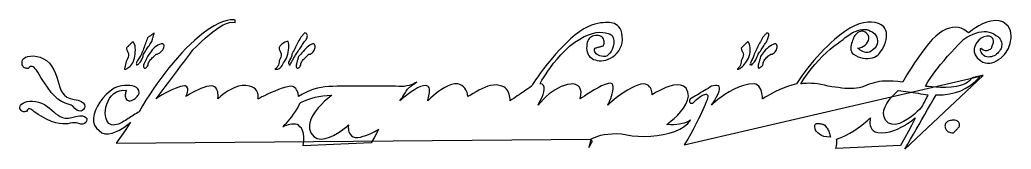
# Model space of a CAD drawing. Extents: x -29.6 to 29.6, y -2.1 to 2.1.
# Drawn here: x -29.64 to 2.79, y -2.14 to 2.1 of the extents above; entities that cross this region are included whole.
import ezdxf

# ---------------------------------------------------------------- set-up
doc = ezdxf.new("R2010")
doc.units = 0
doc.layers.add('INSCRIPTION', color=7, linetype='CONTINUOUS')

msp = doc.modelspace()

# ---------------------------------------------------------------- linework, layer by layer
at = {"layer": 'INSCRIPTION'}
for points in [[(-10.9597, -1.8054), (-10.9499, -1.8), (-10.921, -1.7854), (-10.8741, -1.7642), (-10.81, -1.7385), (-10.7296, -1.711), (-10.6338, -1.6839), (-10.5236, -1.6597), (-10.3998, -1.6408), (-10.2634, -1.6297), (-10.1152, -1.6286), (-9.9562, -1.6401), (-9.7874, -1.6665), (-9.6059, -1.6954), (-9.4114, -1.7125), (-9.2082, -1.7176), (-9.0007, -1.7105), (-8.7931, -1.691), (-8.59, -1.6588), (-8.3955, -1.6138), (-8.214, -1.5557), (-8.0498, -1.4843), (-7.9074, -1.3995), (-7.791, -1.3009), (-7.7049, -1.1884), (-7.7107, -1.1923), (-7.7278, -1.2029), (-7.756, -1.2187), (-7.7952, -1.2381), (-7.8451, -1.2593), (-7.9055, -1.2809), (-7.9761, -1.3012), (-8.0569, -1.3186), (-8.1474, -1.3315), (-8.2477, -1.3383), (-8.3573, -1.3374), (-8.4762, -1.3272), (-8.457, -1.3132), (-8.4047, -1.2735), (-8.3275, -1.211), (-8.2334, -1.1289), (-8.1305, -1.0304), (-8.0269, -0.9184), (-7.9308, -0.7962), (-7.85, -0.6668), (-7.7929, -0.5333), (-7.7674, -0.3988), (-7.7817, -0.2665), (-7.8438, -0.1394), (-7.9239, -0.0724), (-8.0224, -0.0376), (-8.1344, -0.03), (-8.2551, -0.0446), (-8.3796, -0.0763), (-8.5032, -0.1202), (-8.621, -0.1711), (-8.7281, -0.224), (-8.8199, -0.2739), (-8.8914, -0.3158), (-8.9378, -0.3447), (-8.9544, -0.3554), (-8.9545, -0.3484), (-8.9557, -0.3291), (-8.9587, -0.3), (-8.9647, -0.2634), (-8.9745, -0.2219), (-8.9891, -0.178), (-9.0095, -0.1341), (-9.0367, -0.0926), (-9.0715, -0.056), (-9.1151, -0.0269), (-9.1683, -0.0076), (-9.232, -0.0006), (-9.3226, -0.0104), (-9.4228, -0.0381), (-9.5302, -0.0809), (-9.6422, -0.136), (-9.7564, -0.2008), (-9.8703, -0.2725), (-9.9812, -0.3483), (-10.0867, -0.4257), (-10.1843, -0.5017), (-10.2715, -0.5737), (-10.3457, -0.639), (-10.4044, -0.6947), (-10.399, -0.6837), (-10.3844, -0.653), (-10.3631, -0.6058), (-10.3375, -0.5456), (-10.31, -0.4758), (-10.2829, -0.3997), (-10.2587, -0.3208), (-10.2398, -0.2423), (-10.2287, -0.1676), (-10.2276, -0.1002), (-10.2391, -0.0434), (-10.2655, -0.0006), (-10.3186, 0.0188), (-10.3968, 0.011), (-10.4945, -0.0192), (-10.606, -0.0669), (-10.7257, -0.1272), (-10.8478, -0.1954), (-10.9668, -0.2664), (-11.0768, -0.3354), (-11.1723, -0.3976), (-11.2475, -0.448), (-11.2968, -0.4819), (-11.3145, -0.4942), (-11.3116, -0.486), (-11.3047, -0.463), (-11.2959, -0.4279), (-11.2876, -0.3834), (-11.2821, -0.332), (-11.2817, -0.2763), (-11.2886, -0.2191), (-11.3053, -0.1629), (-11.334, -0.1103), (-11.3769, -0.064), (-11.4365, -0.0265), (-11.515, -0.0006), (-11.6191, -0.0063), (-11.7229, -0.0231), (-11.8261, -0.0505), (-11.9286, -0.088), (-12.03, -0.1352), (-12.1301, -0.1915), (-12.2285, -0.2565), (-12.3251, -0.3297), (-12.4195, -0.4106), (-12.5116, -0.4987), (-12.6009, -0.5936), (-12.6873, -0.6947), (-12.6793, -0.6811), (-12.6581, -0.6433), (-12.6278, -0.5863), (-12.5925, -0.5148), (-12.5563, -0.4336), (-12.5234, -0.3477), (-12.4979, -0.2617), (-12.4839, -0.1806), (-12.4856, -0.1091), (-12.507, -0.052), (-12.5523, -0.0143), (-12.6256, -0.0006), (-12.6183, 0.0134), (-12.5965, 0.0533), (-12.5605, 0.1163), (-12.5108, 0.1994), (-12.4475, 0.2996), (-12.3711, 0.4139), (-12.2818, 0.5396), (-12.18, 0.6735), (-12.066, 0.8128), (-11.94, 0.9545), (-11.8025, 1.0957), (-11.6538, 1.2334), (-11.4848, 1.3629), (-11.325, 1.4675), (-11.1744, 1.5492), (-11.0334, 1.6099), (-10.902, 1.6518), (-10.7804, 1.6769), (-10.6687, 1.6872), (-10.5672, 1.6847), (-10.4759, 1.6716), (-10.3952, 1.6498), (-10.325, 1.6213), (-10.2655, 1.5882), (-10.2365, 1.5339), (-10.2183, 1.4725), (-10.2103, 1.406), (-10.2118, 1.3363), (-10.2221, 1.2652), (-10.2405, 1.1949), (-10.2662, 1.127), (-10.2987, 1.0637), (-10.3371, 1.0069), (-10.3809, 0.9583), (-10.4292, 0.9201), (-10.4815, 0.8941), (-10.548, 0.8972), (-10.6084, 0.9061), (-10.6625, 0.9201), (-10.71, 0.9386), (-10.7507, 0.961), (-10.7842, 0.9866), (-10.8104, 1.0148), (-10.8288, 1.0449), (-10.8394, 1.0763), (-10.8418, 1.1083), (-10.8357, 1.1403), (-10.8208, 1.1717), (-10.7977, 1.1781), (-10.7746, 1.1846), (-10.7514, 1.191), (-10.7283, 1.1974), (-10.7052, 1.2039), (-10.682, 1.2103), (-10.6589, 1.2167), (-10.6357, 1.2231), (-10.6126, 1.2296), (-10.5895, 1.236), (-10.5663, 1.2424), (-10.5432, 1.2488), (-10.5304, 1.2847), (-10.5228, 1.3222), (-10.5205, 1.3604), (-10.5238, 1.3985), (-10.5326, 1.4355), (-10.547, 1.4706), (-10.5673, 1.5027), (-10.5935, 1.5311), (-10.6256, 1.5547), (-10.6639, 1.5727), (-10.7084, 1.5842), (-10.7591, 1.5882), (-10.8112, 1.5853), (-10.8593, 1.5766), (-10.9033, 1.5622), (-10.9431, 1.5419), (-10.9787, 1.5159), (-11.0098, 1.4841), (-11.0365, 1.4465), (-11.0585, 1.4031), (-11.0758, 1.3539), (-11.0884, 1.299), (-11.0959, 1.2382), (-11.0985, 1.1717), (-11.0944, 1.1052), (-11.0824, 1.0445), (-11.0628, 0.9895), (-11.0362, 0.9403), (-11.003, 0.897), (-10.9635, 0.8594), (-10.9183, 0.8275), (-10.8677, 0.8015), (-10.8122, 0.7813), (-10.7521, 0.7668), (-10.6881, 0.7581), (-10.6203, 0.7552), (-10.5483, 0.7609), (-10.4725, 0.7777), (-10.3947, 0.8051), (-10.317, 0.8426), (-10.2411, 0.8898), (-10.1691, 0.9461), (-10.1029, 1.0111), (-10.0444, 1.0843), (-9.9956, 1.1652), (-9.9583, 1.2533), (-9.9345, 1.3482), (-9.9262, 1.4494), (-9.9318, 1.564), (-9.9477, 1.6619), (-9.9727, 1.7444), (-10.0056, 1.8127), (-10.0451, 1.8682), (-10.0901, 1.9121), (-10.1392, 1.9458), (-10.1913, 1.9704), (-10.245, 1.9873), (-10.2993, 1.9978), (-10.3528, 2.0032), (-10.4044, 2.0047), (-10.4767, 2.0043), (-10.5554, 2.0015), (-10.6408, 1.9938), (-10.7334, 1.979), (-10.8338, 1.9545), (-10.9423, 1.9179), (-11.0595, 1.8669), (-11.1859, 1.799), (-11.3219, 1.7118), (-11.4681, 1.603), (-11.6248, 1.47), (-11.7926, 1.3105), (-11.9603, 1.1374), (-12.1159, 0.9667), (-12.259, 0.8008), (-12.3891, 0.6421), (-12.5057, 0.4931), (-12.6083, 0.3561), (-12.6964, 0.2336), (-12.7696, 0.1279), (-12.8273, 0.0416), (-12.8692, -0.0231), (-12.8947, -0.0637), (-12.9033, -0.0777), (-12.9611, -0.1176), (-13.019, -0.1574), (-13.0768, -0.1973), (-13.1346, -0.2371), (-13.1925, -0.277), (-13.2503, -0.3168), (-13.3082, -0.3567), (-13.366, -0.3965), (-13.4239, -0.4364), (-13.4817, -0.4762), (-13.5396, -0.5161), (-13.5974, -0.5559), (-13.5976, -0.5477), (-13.5987, -0.5248), (-13.6017, -0.4899), (-13.6077, -0.4457), (-13.6175, -0.3948), (-13.6321, -0.34), (-13.6525, -0.2839), (-13.6797, -0.2291), (-13.7145, -0.1785), (-13.7581, -0.1346), (-13.8113, -0.1001), (-13.8751, -0.0777), (-13.9617, -0.0482), (-14.0516, -0.0354), (-14.144, -0.0375), (-14.2384, -0.0526), (-14.3341, -0.0788), (-14.4304, -0.1144), (-14.5267, -0.1573), (-14.6223, -0.2057), (-14.7167, -0.2578), (-14.8091, -0.3116), (-14.899, -0.3653), (-14.9857, -0.4171), (-14.9859, -0.4104), (-14.9872, -0.3916), (-14.991, -0.3629), (-14.9982, -0.3263), (-15.0102, -0.2839), (-15.0281, -0.2378), (-15.053, -0.1901), (-15.0862, -0.1429), (-15.1288, -0.0982), (-15.1821, -0.0582), (-15.2471, -0.025), (-15.325, -0.0006), (-15.4187, 0.0014), (-15.5202, -0.0203), (-15.6265, -0.0613), (-15.7347, -0.1172), (-15.8415, -0.1832), (-15.944, -0.2551), (-16.0391, -0.3283), (-16.1237, -0.3982), (-16.1949, -0.4605), (-16.2495, -0.5105), (-16.2845, -0.5438), (-16.2968, -0.5559), (-16.2942, -0.5477), (-16.2872, -0.5248), (-16.2773, -0.4899), (-16.266, -0.4457), (-16.2546, -0.3948), (-16.2448, -0.34), (-16.2378, -0.2839), (-16.2351, -0.2291), (-16.2383, -0.1785), (-16.2486, -0.1346), (-16.2677, -0.1001), (-16.2968, -0.0777), (-16.3601, -0.0547), (-16.4392, -0.0596), (-16.5301, -0.0874), (-16.6288, -0.1332), (-16.731, -0.192), (-16.8329, -0.259), (-16.9302, -0.3292), (-17.019, -0.3977), (-17.0951, -0.4595), (-17.1545, -0.5098), (-17.1931, -0.5436), (-17.2069, -0.5559), (-17.1838, -0.5212), (-17.1606, -0.4865), (-17.1375, -0.4518), (-17.1144, -0.4171), (-17.0912, -0.3824), (-17.0681, -0.3477), (-17.045, -0.313), (-17.0218, -0.2783), (-16.9987, -0.2436), (-16.9755, -0.2088), (-16.9524, -0.1741), (-16.9293, -0.1394), (-16.9061, -0.1227), (-16.883, -0.106), (-16.8599, -0.0893), (-16.8367, -0.0726), (-16.8136, -0.0559), (-16.7904, -0.0392), (-16.7673, -0.0225), (-16.7442, -0.0057), (-16.721, 0.011), (-16.6979, 0.0277), (-16.6747, 0.0444), (-16.6516, 0.0611), (-16.6573, 0.0572), (-16.6741, 0.0465), (-16.7015, 0.0307), (-16.739, 0.0114), (-16.7862, -0.0099), (-16.8425, -0.0315), (-16.9075, -0.0518), (-16.9807, -0.0692), (-17.0616, -0.0821), (-17.1497, -0.0889), (-17.2446, -0.088), (-17.3457, -0.0777), (-17.4781, -0.0777), (-17.6105, -0.0777), (-17.7429, -0.0777), (-17.8753, -0.0777), (-18.0077, -0.0777), (-18.1401, -0.0777), (-18.2726, -0.0777), (-18.405, -0.0777), (-18.5374, -0.0777), (-18.6698, -0.0777), (-18.8022, -0.0777), (-18.9346, -0.0777), (-19.101, -0.0779), (-19.2547, -0.0793), (-19.3976, -0.083), (-19.5316, -0.0903), (-19.6587, -0.1023), (-19.781, -0.1202), (-19.9004, -0.1451), (-20.0189, -0.1783), (-20.1384, -0.2209), (-20.2611, -0.2741), (-20.3887, -0.3391), (-20.5234, -0.4171), (-20.5235, -0.4116), (-20.5244, -0.3962), (-20.5267, -0.3727), (-20.5314, -0.3428), (-20.539, -0.3082), (-20.5504, -0.2705), (-20.5662, -0.2316), (-20.5873, -0.1931), (-20.6145, -0.1568), (-20.6483, -0.1243), (-20.6897, -0.0974), (-20.7393, -0.0777), (-20.8325, -0.0859), (-20.9394, -0.1086), (-21.056, -0.1428), (-21.1781, -0.1857), (-21.3014, -0.2344), (-21.4219, -0.286), (-21.5353, -0.3376), (-21.6374, -0.3862), (-21.7241, -0.4291), (-21.7912, -0.4634), (-21.8346, -0.486), (-21.8499, -0.4942), (-21.8486, -0.4872), (-21.8459, -0.4677), (-21.8434, -0.4378), (-21.8431, -0.4), (-21.8466, -0.3563), (-21.8557, -0.3091), (-21.8722, -0.2606), (-21.8979, -0.2131), (-21.9345, -0.1688), (-21.9838, -0.13), (-22.0476, -0.0989), (-22.1276, -0.0777), (-22.2484, -0.0535), (-22.3702, -0.055), (-22.4908, -0.0777), (-22.6081, -0.1172), (-22.7197, -0.1688), (-22.8237, -0.2281), (-22.9176, -0.2907), (-22.9994, -0.352), (-23.0668, -0.4074), (-23.1177, -0.4527), (-23.1499, -0.4831), (-23.1611, -0.4942), (-23.16, -0.4872), (-23.1575, -0.4677), (-23.1548, -0.4378), (-23.1531, -0.4), (-23.1535, -0.3563), (-23.1572, -0.3091), (-23.1655, -0.2606), (-23.1794, -0.2131), (-23.2001, -0.1688), (-23.2289, -0.13), (-23.2669, -0.0989), (-23.3153, -0.0777), (-23.3736, -0.067), (-23.4459, -0.0718), (-23.5289, -0.0895), (-23.6193, -0.1177), (-23.7137, -0.1538), (-23.8089, -0.1954), (-23.9016, -0.2398), (-23.9883, -0.2845), (-24.0659, -0.3272), (-24.1309, -0.3652), (-24.18, -0.396), (-24.21, -0.4171), (-24.2071, -0.4116), (-24.1993, -0.3962), (-24.1883, -0.3727), (-24.1757, -0.3428), (-24.1631, -0.3082), (-24.1522, -0.2705), (-24.1444, -0.2316), (-24.1414, -0.1931), (-24.1449, -0.1568), (-24.1564, -0.1243), (-24.1776, -0.0974), (-24.21, -0.0777), (-24.2224, -0.0644), (-24.2574, -0.0625), (-24.312, -0.0712), (-24.3831, -0.0897), (-24.4678, -0.1172), (-24.5629, -0.1529), (-24.6653, -0.196), (-24.7722, -0.2457), (-24.8803, -0.3012), (-24.9866, -0.3616), (-25.0881, -0.4262), (-25.1818, -0.4942), (-25.0815, -0.3605), (-24.9813, -0.2268), (-24.881, -0.0932), (-24.7807, 0.0405), (-24.6805, 0.1742), (-24.5802, 0.3079), (-24.4799, 0.4416), (-24.3797, 0.5753), (-24.2794, 0.709), (-24.1792, 0.8426), (-24.0789, 0.9763), (-23.9786, 1.11), (-23.8414, 1.2457), (-23.7076, 1.3745), (-23.5773, 1.4949), (-23.4507, 1.6059), (-23.328, 1.7062), (-23.2093, 1.7945), (-23.0948, 1.8697), (-22.9846, 1.9304), (-22.8788, 1.9755), (-22.7778, 2.0038), (-22.6816, 2.0139), (-22.5903, 2.0047), (-22.5903, 2.0111), (-22.5903, 2.0175), (-22.5903, 2.024), (-22.5903, 2.0304), (-22.5903, 2.0368), (-22.5903, 2.0432), (-22.5903, 2.0497), (-22.5903, 2.0561), (-22.5903, 2.0625), (-22.5903, 2.069), (-22.5903, 2.0754), (-22.5903, 2.0818), (-22.6007, 2.0851), (-22.6321, 2.0915), (-22.6848, 2.0958), (-22.7595, 2.0927), (-22.8564, 2.0769), (-22.976, 2.0432), (-23.1187, 1.9865), (-23.2851, 1.9013), (-23.4754, 1.7825), (-23.6901, 1.6248), (-23.9297, 1.4229), (-24.1946, 1.1717), (-24.3424, 1.0135), (-24.4868, 0.8522), (-24.6279, 0.688), (-24.7656, 0.5209), (-24.8998, 0.351), (-25.0305, 0.1784), (-25.1576, 0.0031), (-25.281, -0.1748), (-25.4007, -0.3552), (-25.5167, -0.538), (-25.6288, -0.7232), (-25.7371, -0.9107), (-25.7821, -0.939), (-25.8271, -0.9673), (-25.8721, -0.9955), (-25.9171, -1.0238), (-25.9621, -1.0521), (-26.0071, -1.0804), (-26.052, -1.1087), (-26.097, -1.1369), (-26.142, -1.1652), (-26.187, -1.1935), (-26.232, -1.2218), (-26.277, -1.2501), (-26.3451, -1.2853), (-26.4103, -1.3134), (-26.4722, -1.3337), (-26.5307, -1.3455), (-26.5852, -1.348), (-26.6356, -1.3407), (-26.6815, -1.3227), (-26.7226, -1.2935), (-26.7586, -1.2522), (-26.789, -1.1983), (-26.8137, -1.1309), (-26.8323, -1.0495), (-26.8443, -0.9571), (-26.842, -0.8593), (-26.826, -0.7589), (-26.7969, -0.6588), (-26.7551, -0.5619), (-26.7012, -0.4711), (-26.6357, -0.3893), (-26.5592, -0.3194), (-26.4722, -0.2643), (-26.3753, -0.2268), (-26.2689, -0.21), (-26.1536, -0.2166), (-26.1559, -0.2221), (-26.1618, -0.2374), (-26.1697, -0.2609), (-26.1782, -0.2908), (-26.1855, -0.3255), (-26.1902, -0.3631), (-26.1908, -0.402), (-26.1856, -0.4405), (-26.1731, -0.4769), (-26.1518, -0.5094), (-26.1201, -0.5363), (-26.0765, -0.5559), (-26.0277, -0.5519), (-25.9817, -0.5407), (-25.9388, -0.5234), (-25.8994, -0.5011), (-25.8635, -0.4749), (-25.8316, -0.446), (-25.8038, -0.4155), (-25.7805, -0.3845), (-25.7619, -0.3542), (-25.7483, -0.3256), (-25.74, -0.2999), (-25.7371, -0.2783), (-25.7479, -0.2146), (-25.7784, -0.1619), (-25.8258, -0.1199), (-25.8874, -0.088), (-25.9603, -0.0658), (-26.0418, -0.0527), (-26.129, -0.0482), (-26.2193, -0.052), (-26.3098, -0.0635), (-26.3977, -0.0822), (-26.4802, -0.1077), (-26.5546, -0.1394), (-26.689, -0.236), (-26.813, -0.3462), (-26.9246, -0.467), (-27.022, -0.5953), (-27.1031, -0.7282), (-27.1659, -0.8625), (-27.2084, -0.9952), (-27.2288, -1.1232), (-27.2249, -1.2435), (-27.1949, -1.3531), (-27.1366, -1.4488), (-27.0483, -1.5277), (-26.9534, -1.5968), (-26.8485, -1.6303), (-26.7371, -1.634), (-26.6226, -1.6134), (-26.5086, -1.5742), (-26.3985, -1.5219), (-26.2957, -1.4623), (-26.2039, -1.4009), (-26.1264, -1.3433), (-26.0667, -1.2953), (-26.0283, -1.2623), (-26.0148, -1.2501), (-26.0368, -1.2834), (-26.0997, -1.3777), (-26.1989, -1.5248), (-26.3296, -1.7162), (-26.487, -1.9437), (-10.9597, -1.8054)], [(1.8742, 0.277), (1.8446, 0.2706), (1.815, 0.2642), (1.7855, 0.2578), (1.7559, 0.2513), (1.7263, 0.2449), (1.6968, 0.2385), (1.6672, 0.2321), (1.6377, 0.2256), (1.6081, 0.2192), (1.5785, 0.2128), (1.549, 0.2063), (1.5194, 0.1999), (1.431, 0.094), (1.3099, 0.0133), (1.1636, -0.0452), (1.0001, -0.0846), (0.8269, -0.1079), (0.6517, -0.1182), (0.4824, -0.1186), (0.3265, -0.112), (0.1919, -0.1016), (0.0861, -0.0904), (0.017, -0.0814), (-0.0077, -0.0777), (0.0687, 0.0625), (0.1577, 0.2047), (0.2569, 0.3477), (0.3642, 0.4901), (0.4773, 0.6309), (0.5939, 0.7687), (0.7118, 0.9024), (0.8287, 1.0306), (0.9424, 1.1522), (1.0506, 1.2659), (1.1512, 1.3705), (1.2417, 1.4648), (1.3446, 1.5264), (1.4448, 1.58), (1.5423, 1.6251), (1.6371, 1.6613), (1.7291, 1.6884), (1.8183, 1.7058), (1.9045, 1.7133), (1.9879, 1.7105), (2.0682, 1.6969), (2.1455, 1.6723), (2.2196, 1.6361), (2.2907, 1.5882), (2.3497, 1.5508), (2.3963, 1.5089), (2.4317, 1.4636), (2.4569, 1.4162), (2.4732, 1.368), (2.4815, 1.3202), (2.4832, 1.274), (2.4792, 1.2306), (2.4707, 1.1912), (2.4588, 1.1572), (2.4447, 1.1297), (2.4295, 1.11), (2.4077, 1.0722), (2.3811, 1.0362), (2.3502, 1.0025), (2.3152, 0.9718), (2.2766, 0.9444), (2.2347, 0.9211), (2.19, 0.9022), (2.1427, 0.8883), (2.0933, 0.8801), (2.0421, 0.8779), (1.9895, 0.8824), (1.9359, 0.8941), (1.891, 0.9319), (1.856, 0.9682), (1.8296, 1.0025), (1.8108, 1.0346), (1.7984, 1.0641), (1.7913, 1.0907), (1.7883, 1.1141), (1.7885, 1.134), (1.7905, 1.15), (1.7934, 1.1619), (1.7959, 1.1692), (1.797, 1.1717), (1.835, 1.1414), (1.8715, 1.1192), (1.9067, 1.1045), (1.9404, 1.0963), (1.9727, 1.0939), (2.0034, 1.0965), (2.0324, 1.1033), (2.0598, 1.1134), (2.0855, 1.1262), (2.1095, 1.1407), (2.1316, 1.1561), (2.1518, 1.1717), (2.1545, 1.1922), (2.1615, 1.2151), (2.1714, 1.2402), (2.1827, 1.2671), (2.194, 1.2958), (2.2039, 1.326), (2.2109, 1.3574), (2.2135, 1.39), (2.2104, 1.4233), (2.2, 1.4574), (2.181, 1.4918), (2.1518, 1.5265), (2.0759, 1.5602), (1.9906, 1.5636), (1.9012, 1.5405), (1.813, 1.4945), (1.7316, 1.4295), (1.6621, 1.3491), (1.6099, 1.2572), (1.5805, 1.1574), (1.5792, 1.0536), (1.6112, 0.9495), (1.6821, 0.8488), (1.797, 0.7552), (1.8676, 0.7133), (1.9402, 0.6869), (2.014, 0.675), (2.0884, 0.6764), (2.1629, 0.69), (2.2367, 0.7147), (2.3092, 0.7494), (2.3798, 0.7929), (2.4478, 0.8442), (2.5126, 0.902), (2.5736, 0.9653), (2.63, 1.0329), (2.6645, 1.092), (2.6975, 1.1603), (2.7276, 1.2358), (2.7534, 1.3168), (2.7734, 1.4015), (2.7862, 1.4879), (2.7903, 1.5744), (2.7843, 1.659), (2.7667, 1.74), (2.7361, 1.8156), (2.691, 1.8838), (2.63, 1.943), (2.5182, 2.025), (2.394, 2.067), (2.2615, 2.0753), (2.125, 2.0561), (1.9887, 2.0157), (1.8568, 1.9603), (1.7336, 1.8963), (1.6234, 1.8299), (1.5302, 1.7673), (1.4585, 1.7148), (1.4123, 1.6787), (1.396, 1.6653), (1.3202, 1.7288), (1.2395, 1.78), (1.154, 1.8181), (1.0641, 1.8424), (0.9698, 1.8522), (0.8715, 1.8466), (0.7694, 1.8249), (0.6636, 1.7864), (0.5543, 1.7304), (0.4419, 1.656), (0.3265, 1.5626), (0.2082, 1.4494), (0.0854, 1.3054), (-0.0351, 1.1537), (-0.1518, 0.9982), (-0.2631, 0.8426), (-0.3673, 0.691), (-0.4628, 0.547), (-0.548, 0.4146), (-0.6213, 0.2976), (-0.6811, 0.1999), (-0.7258, 0.1254), (-0.7539, 0.0778), (-0.7636, 0.0611), (-0.9275, 0.0772), (-1.0736, 0.0872), (-1.2039, 0.0915), (-1.3206, 0.0902), (-1.4257, 0.0839), (-1.5213, 0.0727), (-1.6096, 0.057), (-1.6925, 0.0371), (-1.7722, 0.0134), (-1.8508, -0.0139), (-1.9304, -0.0444), (-2.013, -0.0777), (-2.0982, -0.1081), (-2.1845, -0.1302), (-2.2723, -0.145), (-2.3621, -0.1531), (-2.4542, -0.1555), (-2.549, -0.1529), (-2.6471, -0.1462), (-2.7488, -0.136), (-2.8546, -0.1233), (-2.9649, -0.1088), (-3.0802, -0.0933), (-3.2007, -0.0777), (-3.3188, -0.0438), (-3.4331, -0.0185), (-3.5423, -0.0006), (-3.6452, 0.0108), (-3.7407, 0.0169), (-3.8274, 0.0187), (-3.9042, 0.0172), (-3.9697, 0.0137), (-4.0229, 0.009), (-4.0624, 0.0044), (-4.0869, 0.0008), (-4.0954, -0.0006), (-3.9874, 0.1696), (-3.8726, 0.3328), (-3.7527, 0.4884), (-3.6292, 0.6358), (-3.5038, 0.7745), (-3.3781, 0.9037), (-3.2537, 1.023), (-3.1322, 1.1317), (-3.0152, 1.2293), (-2.9042, 1.3152), (-2.801, 1.3887), (-2.7071, 1.4494), (-2.635, 1.5158), (-2.5584, 1.576), (-2.4784, 1.6294), (-2.3963, 1.6756), (-2.3134, 1.7141), (-2.2309, 1.7444), (-2.1499, 1.766), (-2.0718, 1.7784), (-1.9978, 1.7813), (-1.9291, 1.7739), (-1.8669, 1.756), (-1.8125, 1.727), (-1.7603, 1.7058), (-1.7125, 1.6738), (-1.6703, 1.6328), (-1.6348, 1.5842), (-1.6072, 1.5296), (-1.5888, 1.4706), (-1.5806, 1.4087), (-1.5839, 1.3454), (-1.5999, 1.2823), (-1.6297, 1.2211), (-1.6744, 1.1631), (-1.7353, 1.11), (-1.7904, 1.0659), (-1.8469, 1.0396), (-1.9036, 1.0285), (-1.9593, 1.03), (-2.0129, 1.0414), (-2.0631, 1.0599), (-2.1089, 1.0829), (-2.149, 1.1077), (-2.1822, 1.1317), (-2.2074, 1.1521), (-2.2234, 1.1664), (-2.229, 1.1717), (-2.161, 1.1788), (-2.097, 1.1986), (-2.0381, 1.2293), (-1.9856, 1.2688), (-1.9408, 1.3152), (-1.905, 1.3665), (-1.8795, 1.4206), (-1.8656, 1.4757), (-1.8645, 1.5296), (-1.8776, 1.5806), (-1.9061, 1.6264), (-1.9513, 1.6653), (-1.9872, 1.6944), (-2.025, 1.7128), (-2.0641, 1.7215), (-2.1038, 1.7213), (-2.1436, 1.7132), (-2.1827, 1.6981), (-2.2205, 1.6769), (-2.2564, 1.6505), (-2.2897, 1.6198), (-2.3198, 1.5857), (-2.346, 1.5492), (-2.3678, 1.5111), (-2.3716, 1.4901), (-2.3817, 1.4593), (-2.396, 1.4202), (-2.4123, 1.3745), (-2.4287, 1.3239), (-2.443, 1.2701), (-2.4531, 1.2146), (-2.4569, 1.1591), (-2.4524, 1.1054), (-2.4374, 1.0551), (-2.4099, 1.0098), (-2.3678, 0.9712), (-2.2957, 0.9229), (-2.2193, 0.8855), (-2.14, 0.8584), (-2.0593, 0.8409), (-1.9785, 0.8325), (-1.8992, 0.8324), (-1.8228, 0.84), (-1.7508, 0.8546), (-1.6845, 0.8757), (-1.6254, 0.9026), (-1.5751, 0.9347), (-1.5348, 0.9712), (-1.4826, 1.0433), (-1.4345, 1.1199), (-1.3914, 1.1999), (-1.3543, 1.282), (-1.324, 1.3649), (-1.3015, 1.4474), (-1.2877, 1.5284), (-1.2834, 1.6065), (-1.2897, 1.6805), (-1.3074, 1.7492), (-1.3374, 1.8114), (-1.3806, 1.8659), (-1.4607, 1.9281), (-1.554, 1.9753), (-1.6594, 2.0069), (-1.7759, 2.0218), (-1.9025, 2.0194), (-2.0381, 1.9989), (-2.1817, 1.9594), (-2.3324, 1.9001), (-2.489, 1.8203), (-2.6507, 1.7191), (-2.8163, 1.5957), (-2.9848, 1.4494), (-3.1044, 1.343), (-3.2214, 1.2338), (-3.3358, 1.1218), (-3.4474, 1.0071), (-3.5562, 0.8897), (-3.6621, 0.7697), (-3.7651, 0.6472), (-3.8651, 0.5222), (-3.9621, 0.3949), (-4.056, 0.2653), (-4.1467, 0.1334), (-4.2342, -0.0006), (-4.3857, -0.0427), (-4.5308, -0.0907), (-4.6681, -0.1428), (-4.7964, -0.1971), (-4.9145, -0.2519), (-5.0209, -0.3053), (-5.1146, -0.3554), (-5.194, -0.4005), (-5.2581, -0.4388), (-5.3054, -0.4684), (-5.3348, -0.4875), (-5.3449, -0.4942), (-5.345, -0.4845), (-5.3462, -0.4577), (-5.3492, -0.4171), (-5.3551, -0.3662), (-5.365, -0.3085), (-5.3796, -0.2474), (-5.4, -0.1863), (-5.4271, -0.1286), (-5.462, -0.0777), (-5.5055, -0.0372), (-5.5587, -0.0103), (-5.6225, -0.0006), (-5.7957, -0.0143), (-5.9664, -0.052), (-6.1323, -0.1091), (-6.291, -0.1806), (-6.44, -0.2617), (-6.577, -0.3477), (-6.6995, -0.4336), (-6.8051, -0.5148), (-6.8915, -0.5863), (-6.9562, -0.6433), (-6.9967, -0.6811), (-7.0108, -0.6947), (-6.918, -0.5515), (-6.8469, -0.4294), (-6.796, -0.3272), (-6.764, -0.2434), (-6.7493, -0.1768), (-6.7505, -0.1259), (-6.7662, -0.0896), (-6.7948, -0.0663), (-6.8351, -0.0548), (-6.8855, -0.0538), (-6.9445, -0.0619), (-7.0108, -0.0777), (-7.0686, -0.1124), (-7.1265, -0.1471), (-7.1843, -0.1819), (-7.2422, -0.2166), (-7.3, -0.2513), (-7.3579, -0.286), (-7.4157, -0.3207), (-7.4736, -0.3554), (-7.5314, -0.3901), (-7.5892, -0.4248), (-7.6471, -0.4595), (-7.7049, -0.4942), (-7.7061, -0.4955), (-7.7092, -0.4991), (-7.7136, -0.5051), (-7.7186, -0.5131), (-7.7237, -0.523), (-7.7281, -0.5347), (-7.7312, -0.548), (-7.7324, -0.5628), (-7.731, -0.5788), (-7.7264, -0.596), (-7.7179, -0.6141), (-7.7049, -0.633), (-7.6985, -0.633), (-7.6921, -0.633), (-7.6857, -0.633), (-7.6792, -0.633), (-7.6728, -0.633), (-7.6664, -0.633), (-7.6599, -0.633), (-7.6535, -0.633), (-7.6471, -0.633), (-7.6407, -0.633), (-7.6342, -0.633), (-7.6278, -0.633), (-7.5904, -0.5937), (-7.5485, -0.5536), (-7.5032, -0.5137), (-7.4558, -0.4754), (-7.4076, -0.4396), (-7.3598, -0.4074), (-7.3136, -0.3802), (-7.2702, -0.3588), (-7.2308, -0.3445), (-7.1968, -0.3385), (-7.1693, -0.3417), (-7.1496, -0.3554), (-7.1363, -0.378), (-7.1341, -0.4142), (-7.1419, -0.4626), (-7.1588, -0.5222), (-7.1835, -0.5916), (-7.2152, -0.6697), (-7.2526, -0.7551), (-7.2947, -0.8467), (-7.3405, -0.9432), (-7.3889, -1.0435), (-7.4387, -1.1461), (-7.489, -1.2501), (-7.5462, -1.3619), (-7.6125, -1.4907), (-7.6919, -1.6386), (-7.7883, -1.8077), (-7.9058, -2.0001), (1.8742, 0.277)], [(-25.7988, 0.6318), (-25.7819, 0.6359), (-25.7625, 0.6473), (-25.7414, 0.6653), (-25.7194, 0.689), (-25.6971, 0.7173), (-25.6754, 0.7494), (-25.655, 0.7845), (-25.6366, 0.8215), (-25.6209, 0.8596), (-25.6089, 0.8978), (-25.601, 0.9353), (-25.5983, 0.9712), (-25.5751, 1.0059), (-25.552, 1.0406), (-25.5289, 1.0753), (-25.5057, 1.11), (-25.4826, 1.1447), (-25.4595, 1.1794), (-25.4363, 1.2141), (-25.4132, 1.2488), (-25.39, 1.2835), (-25.3669, 1.3183), (-25.3438, 1.353), (-25.3206, 1.3877), (-25.3142, 1.4108), (-25.3078, 1.4339), (-25.3013, 1.4571), (-25.2949, 1.4802), (-25.2885, 1.5034), (-25.2821, 1.5265), (-25.2756, 1.5496), (-25.2692, 1.5728), (-25.2628, 1.5959), (-25.2564, 1.619), (-25.2499, 1.6422), (-25.2435, 1.6653), (-25.2615, 1.6525), (-25.2795, 1.6396), (-25.2975, 1.6268), (-25.3155, 1.6139), (-25.3335, 1.6011), (-25.3515, 1.5882), (-25.3695, 1.5753), (-25.3875, 1.5625), (-25.4055, 1.5496), (-25.4235, 1.5368), (-25.4415, 1.5239), (-25.4595, 1.5111), (-25.4762, 1.4661), (-25.4929, 1.4211), (-25.5096, 1.3761), (-25.5263, 1.3311), (-25.543, 1.2861), (-25.5597, 1.2411), (-25.5764, 1.1961), (-25.5931, 1.1511), (-25.6099, 1.1062), (-25.6266, 1.0612), (-25.6433, 1.0162), (-25.66, 0.9712), (-25.6804, 0.9333), (-25.7025, 0.8967), (-25.7253, 0.8615), (-25.748, 0.8278), (-25.7696, 0.7956), (-25.7892, 0.7649), (-25.8059, 0.7358), (-25.8188, 0.7084), (-25.827, 0.6827), (-25.8296, 0.6588), (-25.8256, 0.6366), (-25.8142, 0.6164), (-25.8129, 0.6177), (-25.8117, 0.619), (-25.8104, 0.6203), (-25.8091, 0.6215), (-25.8078, 0.6228), (-25.8065, 0.6241), (-25.8052, 0.6254), (-25.804, 0.6267), (-25.8027, 0.628), (-25.8014, 0.6293), (-25.8001, 0.6305), (-25.7988, 0.6318)], [(-20.801, 0.6318), (-20.7843, 0.6601), (-20.7676, 0.6884), (-20.7509, 0.7167), (-20.7342, 0.7449), (-20.7175, 0.7732), (-20.7007, 0.8015), (-20.684, 0.8298), (-20.6673, 0.8581), (-20.6506, 0.8863), (-20.6339, 0.9146), (-20.6172, 0.9429), (-20.6005, 0.9712), (-20.5773, 1.0059), (-20.5542, 1.0406), (-20.5311, 1.0753), (-20.5079, 1.11), (-20.4848, 1.1447), (-20.4617, 1.1794), (-20.4385, 1.2141), (-20.4154, 1.2488), (-20.3922, 1.2835), (-20.3691, 1.3183), (-20.346, 1.353), (-20.3228, 1.3877), (-20.3037, 1.4061), (-20.2853, 1.4297), (-20.2686, 1.4571), (-20.2543, 1.4871), (-20.2432, 1.5184), (-20.2361, 1.5496), (-20.2338, 1.5796), (-20.2371, 1.6071), (-20.2469, 1.6306), (-20.2639, 1.649), (-20.289, 1.661), (-20.3228, 1.6653), (-20.3344, 1.6525), (-20.346, 1.6396), (-20.3575, 1.6268), (-20.3691, 1.6139), (-20.3807, 1.6011), (-20.3922, 1.5882), (-20.4038, 1.5753), (-20.4154, 1.5625), (-20.427, 1.5496), (-20.4385, 1.5368), (-20.4501, 1.5239), (-20.4617, 1.5111), (-20.4848, 1.4661), (-20.5079, 1.4211), (-20.5311, 1.3761), (-20.5542, 1.3311), (-20.5773, 1.2861), (-20.6005, 1.2411), (-20.6236, 1.1961), (-20.6468, 1.1511), (-20.6699, 1.1062), (-20.693, 1.0612), (-20.7162, 1.0162), (-20.7393, 0.9712), (-20.7432, 0.9333), (-20.7535, 0.8967), (-20.7685, 0.8615), (-20.7862, 0.8278), (-20.8047, 0.7956), (-20.8222, 0.7649), (-20.8369, 0.7358), (-20.8467, 0.7084), (-20.8499, 0.6827), (-20.8446, 0.6588), (-20.829, 0.6366), (-20.801, 0.6164), (-20.801, 0.6177), (-20.801, 0.619), (-20.801, 0.6203), (-20.801, 0.6215), (-20.801, 0.6228), (-20.801, 0.6241), (-20.801, 0.6254), (-20.801, 0.6267), (-20.801, 0.628), (-20.801, 0.6293), (-20.801, 0.6305), (-20.801, 0.6318)], [(-5.7613, 0.6318), (-5.7247, 0.6359), (-5.6915, 0.6473), (-5.6616, 0.6653), (-5.6345, 0.689), (-5.61, 0.7173), (-5.5878, 0.7494), (-5.5675, 0.7845), (-5.5488, 0.8215), (-5.5314, 0.8596), (-5.515, 0.8978), (-5.4992, 0.9353), (-5.4837, 0.9712), (-5.4606, 1.0059), (-5.4374, 1.0406), (-5.4143, 1.0753), (-5.3911, 1.11), (-5.368, 1.1447), (-5.3449, 1.1794), (-5.3217, 1.2141), (-5.2986, 1.2488), (-5.2755, 1.2835), (-5.2523, 1.3183), (-5.2292, 1.353), (-5.206, 1.3877), (-5.2031, 1.4061), (-5.1953, 1.4297), (-5.1843, 1.4571), (-5.1718, 1.4871), (-5.1592, 1.5184), (-5.1482, 1.5496), (-5.1404, 1.5796), (-5.1375, 1.6071), (-5.141, 1.6306), (-5.1525, 1.649), (-5.1736, 1.661), (-5.206, 1.6653), (-5.2176, 1.6525), (-5.2292, 1.6396), (-5.2407, 1.6268), (-5.2523, 1.6139), (-5.2639, 1.6011), (-5.2755, 1.5882), (-5.287, 1.5753), (-5.2986, 1.5625), (-5.3102, 1.5496), (-5.3217, 1.5368), (-5.3333, 1.5239), (-5.3449, 1.5111), (-5.368, 1.4661), (-5.3911, 1.4211), (-5.4143, 1.3761), (-5.4374, 1.3311), (-5.4606, 1.2861), (-5.4837, 1.2411), (-5.5068, 1.1961), (-5.53, 1.1511), (-5.5531, 1.1062), (-5.5762, 1.0612), (-5.5994, 1.0162), (-5.6225, 0.9712), (-5.6264, 0.9333), (-5.6367, 0.8967), (-5.6517, 0.8615), (-5.6694, 0.8278), (-5.6879, 0.7956), (-5.7054, 0.7649), (-5.7201, 0.7358), (-5.7299, 0.7084), (-5.7331, 0.6827), (-5.7279, 0.6588), (-5.7122, 0.6366), (-5.6842, 0.6164), (-5.7613, 0.6318)], [(-26.2153, 0.4776), (-26.2125, 0.4777), (-26.2044, 0.4786), (-26.1914, 0.481), (-26.1742, 0.4856), (-26.153, 0.4932), (-26.1285, 0.5046), (-26.1011, 0.5204), (-26.0713, 0.5416), (-26.0396, 0.5687), (-26.0064, 0.6026), (-25.9723, 0.6439), (-25.9376, 0.6935), (-25.922, 0.7337), (-25.9066, 0.7835), (-25.8921, 0.841), (-25.8794, 0.9043), (-25.8692, 0.9715), (-25.8624, 1.0406), (-25.8598, 1.1097), (-25.8622, 1.1769), (-25.8704, 1.2402), (-25.8851, 1.2977), (-25.9073, 1.3475), (-25.9376, 1.3877), (-25.9556, 1.3697), (-25.9736, 1.3517), (-25.9916, 1.3337), (-26.0096, 1.3157), (-26.0276, 1.2977), (-26.0456, 1.2797), (-26.0636, 1.2617), (-26.0816, 1.2437), (-26.0996, 1.2257), (-26.1176, 1.2077), (-26.1356, 1.1897), (-26.1536, 1.1717), (-26.1506, 1.1397), (-26.1429, 1.1119), (-26.1319, 1.0871), (-26.1193, 1.0637), (-26.1067, 1.0404), (-26.0957, 1.0155), (-26.088, 0.9878), (-26.085, 0.9558), (-26.0885, 0.9179), (-26.1, 0.8729), (-26.1212, 0.8191), (-26.1536, 0.7552), (-26.1587, 0.7321), (-26.1639, 0.709), (-26.169, 0.6858), (-26.1742, 0.6627), (-26.1793, 0.6395), (-26.1844, 0.6164), (-26.1896, 0.5933), (-26.1947, 0.5701), (-26.1999, 0.547), (-26.205, 0.5239), (-26.2102, 0.5007), (-26.2153, 0.4776)], [(-25.4595, 0.8941), (-25.471, 0.8709), (-25.4826, 0.8478), (-25.4942, 0.8246), (-25.5057, 0.8015), (-25.5173, 0.7784), (-25.5289, 0.7552), (-25.5404, 0.7321), (-25.552, 0.709), (-25.5636, 0.6858), (-25.5751, 0.6627), (-25.5867, 0.6395), (-25.5983, 0.6164), (-25.5967, 0.5846), (-25.5922, 0.5586), (-25.585, 0.5383), (-25.5754, 0.5239), (-25.5637, 0.5152), (-25.5501, 0.5123), (-25.5349, 0.5152), (-25.5183, 0.5239), (-25.5007, 0.5383), (-25.4822, 0.5586), (-25.4633, 0.5846), (-25.444, 0.6164), (-25.44, 0.6543), (-25.4289, 0.6909), (-25.4117, 0.7261), (-25.3898, 0.7598), (-25.3641, 0.792), (-25.3361, 0.8227), (-25.3067, 0.8518), (-25.2772, 0.8792), (-25.2488, 0.9049), (-25.2226, 0.9288), (-25.1999, 0.9509), (-25.1818, 0.9712), (-25.1425, 0.9767), (-25.1026, 0.992), (-25.0635, 1.0155), (-25.0264, 1.0455), (-24.9928, 1.0801), (-24.9639, 1.1177), (-24.9412, 1.1566), (-24.9259, 1.1951), (-24.9193, 1.2315), (-24.9229, 1.264), (-24.938, 1.2909), (-24.9658, 1.3105), (-25.0194, 1.305), (-25.072, 1.2893), (-25.1232, 1.265), (-25.1727, 1.2334), (-25.2199, 1.1961), (-25.2647, 1.1544), (-25.3066, 1.1098), (-25.3452, 1.0637), (-25.3802, 1.0177), (-25.4111, 0.9731), (-25.4377, 0.9314), (-25.4595, 0.8941)], [(-21.2946, 0.4776), (-21.2741, 0.4777), (-21.2516, 0.4786), (-21.2274, 0.481), (-21.2021, 0.4856), (-21.1761, 0.4932), (-21.15, 0.5046), (-21.1242, 0.5204), (-21.0992, 0.5416), (-21.0755, 0.5687), (-21.0536, 0.6026), (-21.0339, 0.6439), (-21.017, 0.6935), (-20.9804, 0.7337), (-20.9477, 0.7835), (-20.9191, 0.841), (-20.8947, 0.9043), (-20.8746, 0.9715), (-20.8589, 1.0406), (-20.8476, 1.1097), (-20.841, 1.1769), (-20.8391, 1.2402), (-20.842, 1.2977), (-20.8498, 1.3475), (-20.8627, 1.3877), (-20.9009, 1.3846), (-20.938, 1.376), (-20.9736, 1.3626), (-21.0073, 1.3454), (-21.0386, 1.3252), (-21.0671, 1.3028), (-21.0924, 1.2792), (-21.1141, 1.2551), (-21.1317, 1.2315), (-21.1448, 1.2091), (-21.153, 1.1889), (-21.1558, 1.1717), (-21.1528, 1.1397), (-21.1451, 1.1119), (-21.1341, 1.0871), (-21.1215, 1.0637), (-21.1089, 1.0404), (-21.098, 1.0155), (-21.0902, 0.9878), (-21.0872, 0.9558), (-21.0907, 0.9179), (-21.1022, 0.8729), (-21.1234, 0.8191), (-21.1558, 0.7552), (-21.1585, 0.7076), (-21.1661, 0.665), (-21.1775, 0.6273), (-21.1918, 0.5941), (-21.208, 0.5655), (-21.2252, 0.5412), (-21.2424, 0.5211), (-21.2586, 0.505), (-21.2729, 0.4928), (-21.2843, 0.4842), (-21.2919, 0.4792), (-21.2946, 0.4776)], [(-20.5234, 0.8941), (-20.5298, 0.8709), (-20.5362, 0.8478), (-20.5426, 0.8246), (-20.5491, 0.8015), (-20.5555, 0.7784), (-20.5619, 0.7552), (-20.5683, 0.7321), (-20.5748, 0.709), (-20.5812, 0.6858), (-20.5876, 0.6627), (-20.5941, 0.6395), (-20.6005, 0.6164), (-20.5989, 0.5846), (-20.5944, 0.5586), (-20.5872, 0.5383), (-20.5776, 0.5239), (-20.5659, 0.5152), (-20.5523, 0.5123), (-20.5371, 0.5152), (-20.5205, 0.5239), (-20.5029, 0.5383), (-20.4844, 0.5586), (-20.4655, 0.5846), (-20.4462, 0.6164), (-20.4423, 0.6543), (-20.4311, 0.6909), (-20.4139, 0.7261), (-20.392, 0.7598), (-20.3663, 0.792), (-20.3383, 0.8227), (-20.3089, 0.8518), (-20.2794, 0.8792), (-20.251, 0.9049), (-20.2249, 0.9288), (-20.2021, 0.9509), (-20.184, 0.9712), (-20.1462, 0.9767), (-20.1104, 0.992), (-20.0775, 1.0155), (-20.048, 1.0455), (-20.0229, 1.0801), (-20.0028, 1.1177), (-19.9884, 1.1566), (-19.9806, 1.1951), (-19.9801, 1.2315), (-19.9876, 1.264), (-20.0039, 1.2909), (-20.0297, 1.3105), (-20.0692, 1.305), (-20.1102, 1.2893), (-20.1524, 1.265), (-20.1954, 1.2334), (-20.2389, 1.1961), (-20.2823, 1.1544), (-20.3255, 1.1098), (-20.368, 1.0637), (-20.4094, 1.0177), (-20.4493, 0.9731), (-20.4874, 0.9314), (-20.5234, 0.8941)], [(-6.1778, 0.4776), (-6.1747, 0.4777), (-6.1658, 0.4786), (-6.1518, 0.481), (-6.1333, 0.4856), (-6.1109, 0.4932), (-6.0853, 0.5046), (-6.0571, 0.5204), (-6.027, 0.5416), (-5.9956, 0.5687), (-5.9636, 0.6026), (-5.9316, 0.6439), (-5.9002, 0.6935), (-5.8636, 0.7337), (-5.8313, 0.7835), (-5.8035, 0.841), (-5.7808, 0.9043), (-5.7634, 0.9715), (-5.7517, 1.0406), (-5.7461, 1.1097), (-5.7471, 1.1769), (-5.7548, 1.2402), (-5.7698, 1.2977), (-5.7925, 1.3475), (-5.823, 1.3877), (-5.841, 1.3697), (-5.859, 1.3517), (-5.877, 1.3337), (-5.895, 1.3157), (-5.913, 1.2977), (-5.931, 1.2797), (-5.949, 1.2617), (-5.967, 1.2437), (-5.985, 1.2257), (-6.003, 1.2077), (-6.021, 1.1897), (-6.039, 1.1717), (-6.0361, 1.1397), (-6.0283, 1.1119), (-6.0173, 1.0871), (-6.0047, 1.0637), (-5.9921, 1.0404), (-5.9812, 1.0155), (-5.9734, 0.9878), (-5.9704, 0.9558), (-5.9739, 0.9179), (-5.9854, 0.8729), (-6.0066, 0.8191), (-6.039, 0.7552), (-6.0417, 0.7076), (-6.0493, 0.665), (-6.0607, 0.6273), (-6.075, 0.5941), (-6.0912, 0.5655), (-6.1084, 0.5412), (-6.1256, 0.5211), (-6.1418, 0.505), (-6.1561, 0.4928), (-6.1675, 0.4842), (-6.1751, 0.4792), (-6.1778, 0.4776)], [(-5.4066, 0.8941), (-5.413, 0.8709), (-5.4194, 0.8478), (-5.4258, 0.8246), (-5.4323, 0.8015), (-5.4387, 0.7784), (-5.4451, 0.7552), (-5.4516, 0.7321), (-5.458, 0.709), (-5.4644, 0.6858), (-5.4708, 0.6627), (-5.4773, 0.6395), (-5.4837, 0.6164), (-5.4836, 0.5846), (-5.483, 0.5586), (-5.4813, 0.5383), (-5.478, 0.5239), (-5.4725, 0.5152), (-5.4644, 0.5123), (-5.4531, 0.5152), (-5.438, 0.5239), (-5.4186, 0.5383), (-5.3944, 0.5586), (-5.3649, 0.5846), (-5.3294, 0.6164), (-5.3269, 0.6543), (-5.3197, 0.6909), (-5.308, 0.7261), (-5.2923, 0.7598), (-5.273, 0.792), (-5.2504, 0.8227), (-5.2249, 0.8518), (-5.1969, 0.8792), (-5.1668, 0.9049), (-5.1348, 0.9288), (-5.1015, 0.9509), (-5.0672, 0.9712), (-5.0294, 0.9767), (-4.9937, 0.992), (-4.9607, 1.0155), (-4.9312, 1.0455), (-4.9061, 1.0801), (-4.886, 1.1177), (-4.8716, 1.1566), (-4.8638, 1.1951), (-4.8633, 1.2315), (-4.8708, 1.264), (-4.8871, 1.2909), (-4.913, 1.3105), (-4.9539, 1.305), (-4.9988, 1.2893), (-5.0465, 1.265), (-5.0958, 1.2334), (-5.1455, 1.1961), (-5.1945, 1.1544), (-5.2415, 1.1098), (-5.2854, 1.0637), (-5.3251, 1.0177), (-5.3593, 0.9731), (-5.3868, 0.9314), (-5.4066, 0.8941)], [(-29.3775, 0.5084), (-29.3817, 0.508), (-29.3933, 0.5073), (-29.4107, 0.5075), (-29.4323, 0.5096), (-29.4565, 0.5147), (-29.4816, 0.5239), (-29.5061, 0.5382), (-29.5283, 0.5587), (-29.5467, 0.5865), (-29.5596, 0.6227), (-29.5654, 0.6683), (-29.5626, 0.7244), (-29.5491, 0.782), (-29.511, 0.8308), (-29.452, 0.8695), (-29.3758, 0.8969), (-29.2861, 0.9119), (-29.1866, 0.9133), (-29.081, 0.9), (-28.973, 0.8706), (-28.8663, 0.8242), (-28.7645, 0.7594), (-28.6715, 0.6751), (-28.5908, 0.5701), (-28.5229, 0.4564), (-28.4707, 0.3402), (-28.4298, 0.2235), (-28.396, 0.1085), (-28.3649, -0.0029), (-28.3324, -0.1086), (-28.2941, -0.2066), (-28.2457, -0.2948), (-28.183, -0.3713), (-28.1016, -0.4339), (-27.9973, -0.4807), (-27.8658, -0.5096), (-27.7309, -0.534), (-27.6321, -0.5731), (-27.566, -0.6227), (-27.5287, -0.6782), (-27.5168, -0.7352), (-27.5264, -0.7892), (-27.5541, -0.8359), (-27.5961, -0.8707), (-27.6489, -0.8892), (-27.7087, -0.8871), (-27.7719, -0.8597), (-27.8349, -0.8027), (-27.8989, -0.7418), (-27.9609, -0.701), (-28.0227, -0.6735), (-28.0863, -0.6525), (-28.1536, -0.631), (-28.2264, -0.6022), (-28.3065, -0.5593), (-28.396, -0.4954), (-28.4965, -0.4036), (-28.6101, -0.2771), (-28.7386, -0.1091), (-28.8839, 0.1074), (-28.9487, 0.2122), (-29.005, 0.3031), (-29.054, 0.3804), (-29.097, 0.4444), (-29.135, 0.4954), (-29.1692, 0.5335), (-29.2009, 0.5591), (-29.2312, 0.5724), (-29.2613, 0.5737), (-29.2924, 0.5633), (-29.3255, 0.5415), (-29.3621, 0.5084), (-29.3633, 0.5084), (-29.3646, 0.5084), (-29.3659, 0.5084), (-29.3672, 0.5084), (-29.3685, 0.5084), (-29.3698, 0.5084), (-29.3711, 0.5084), (-29.3723, 0.5084), (-29.3736, 0.5084), (-29.3749, 0.5084), (-29.3762, 0.5084), (-29.3775, 0.5084)], [(-0.6864, -2.137), (-0.5939, -1.975), (-0.5013, -1.8131), (-0.4088, -1.6511), (-0.3162, -1.4891), (-0.2237, -1.3272), (-0.1311, -1.1652), (-0.0386, -1.0033), (0.054, -0.8413), (0.1465, -0.6793), (0.2391, -0.5174), (0.3316, -0.3554), (0.5643, -0.3562), (0.7765, -0.3311), (0.9682, -0.285), (1.1395, -0.2228), (1.2904, -0.1495), (1.4211, -0.07), (1.5315, 0.0108), (1.6217, 0.0879), (1.6917, 0.1565), (1.7417, 0.2116), (1.7717, 0.2483), (1.7816, 0.2616), (1.7893, 0.2629), (1.797, 0.2642), (1.8048, 0.2655), (1.8125, 0.2668), (1.8202, 0.2681), (1.8279, 0.2693), (1.8356, 0.2706), (1.8433, 0.2719), (1.851, 0.2732), (1.8587, 0.2745), (1.8665, 0.2758), (1.8742, 0.277), (-0.6864, -2.137)], [(0.0694, -0.3554), (0.0514, -0.3901), (0.0334, -0.4248), (0.0154, -0.4595), (-0.0026, -0.4942), (-0.0206, -0.5289), (-0.0386, -0.5636), (-0.0566, -0.5983), (-0.0746, -0.633), (-0.0926, -0.6678), (-0.1105, -0.7025), (-0.1285, -0.7372), (-0.1465, -0.7719), (-0.1631, -0.7892), (-0.2098, -0.8359), (-0.282, -0.9042), (-0.3751, -0.9861), (-0.4844, -1.0738), (-0.6054, -1.1594), (-0.7335, -1.2351), (-0.8641, -1.2929), (-0.9925, -1.325), (-1.1142, -1.3235), (-1.2245, -1.2806), (-1.3189, -1.1884), (-1.369, -1.0817), (-1.3844, -0.9718), (-1.3709, -0.8608), (-1.3343, -0.7513), (-1.2803, -0.6457), (-1.2147, -0.5463), (-1.1434, -0.4556), (-1.0721, -0.376), (-1.0065, -0.3098), (-0.9525, -0.2596), (-0.9159, -0.2277), (-0.9024, -0.2166), (-0.8214, -0.2281), (-0.7404, -0.2397), (-0.6594, -0.2513), (-0.5784, -0.2628), (-0.4975, -0.2744), (-0.4165, -0.286), (-0.3355, -0.2975), (-0.2545, -0.3091), (-0.1735, -0.3207), (-0.0926, -0.3323), (-0.0116, -0.3438), (0.0694, -0.3554)], [(-29.3775, -0.8798), (-29.3815, -0.8819), (-29.3926, -0.887), (-29.4098, -0.8938), (-29.4318, -0.901), (-29.4574, -0.9071), (-29.4855, -0.9107), (-29.5148, -0.9105), (-29.5443, -0.905), (-29.5727, -0.8929), (-29.5989, -0.8727), (-29.6216, -0.8431), (-29.6397, -0.8027), (-29.6378, -0.7538), (-29.6178, -0.7079), (-29.5816, -0.6663), (-29.5312, -0.6302), (-29.4683, -0.6007), (-29.3948, -0.5791), (-29.3127, -0.5664), (-29.2238, -0.5639), (-29.13, -0.5728), (-29.0331, -0.5942), (-28.935, -0.6293), (-28.8376, -0.6793), (-28.7471, -0.7361), (-28.6668, -0.7968), (-28.5937, -0.8589), (-28.5251, -0.9198), (-28.4582, -0.9772), (-28.3903, -1.0283), (-28.3185, -1.0708), (-28.24, -1.1021), (-28.1521, -1.1197), (-28.052, -1.121), (-27.937, -1.1036), (-27.8041, -1.065), (-27.6833, -1.0459), (-27.5894, -1.0478), (-27.5207, -1.0664), (-27.475, -1.0975), (-27.4506, -1.137), (-27.4455, -1.1806), (-27.4577, -1.2243), (-27.4853, -1.2638), (-27.5264, -1.2949), (-27.5791, -1.3135), (-27.6415, -1.3153), (-27.7115, -1.2963), (-27.7853, -1.2779), (-27.8544, -1.2738), (-27.922, -1.2795), (-27.9909, -1.2906), (-28.0644, -1.3028), (-28.1454, -1.3118), (-28.237, -1.313), (-28.3423, -1.302), (-28.4643, -1.2746), (-28.606, -1.2263), (-28.7706, -1.1528), (-28.961, -1.0495), (-29.0426, -0.9979), (-29.1109, -0.9513), (-29.1676, -0.9102), (-29.2141, -0.8753), (-29.2521, -0.847), (-29.283, -0.8259), (-29.3085, -0.8125), (-29.3301, -0.8073), (-29.3493, -0.8109), (-29.3677, -0.8239), (-29.3869, -0.8467), (-29.4083, -0.8798), (-29.4058, -0.8798), (-29.4032, -0.8798), (-29.4006, -0.8798), (-29.398, -0.8798), (-29.3955, -0.8798), (-29.3929, -0.8798), (-29.3903, -0.8798), (-29.3878, -0.8798), (-29.3852, -0.8798), (-29.3826, -0.8798), (-29.38, -0.8798), (-29.3775, -0.8798)], [(-20.3749, -2.029), (-20.3542, -1.8791), (-20.3508, -1.7437), (-20.3631, -1.6256), (-20.3893, -1.5277), (-20.4279, -1.453), (-20.4771, -1.4043), (-20.5172, -1.3622), (-20.5664, -1.3347), (-20.6224, -1.3197), (-20.6828, -1.3152), (-20.745, -1.319), (-20.8068, -1.3291), (-20.8657, -1.3434), (-20.9193, -1.3597), (-20.9651, -1.3761), (-21.0009, -1.3904), (-21.0241, -1.4005), (-21.0324, -1.4043), (-21.0241, -1.3959), (-21.0009, -1.3718), (-20.9651, -1.3337), (-20.9193, -1.2832), (-20.8657, -1.222), (-20.8068, -1.1517), (-20.745, -1.0741), (-20.6828, -0.9907), (-20.6224, -0.9032), (-20.5664, -0.8134), (-20.5172, -0.7227), (-20.4771, -0.633), (-20.4685, -0.6279), (-20.4433, -0.6136), (-20.4021, -0.5921), (-20.3457, -0.5651), (-20.2747, -0.5344), (-20.1898, -0.5019), (-20.0917, -0.4695), (-19.9812, -0.4388), (-19.8589, -0.4118), (-19.7255, -0.3902), (-19.5817, -0.376), (-19.4282, -0.3708), (-19.4471, -0.3848), (-19.4989, -0.4247), (-19.5757, -0.4877), (-19.6698, -0.5708), (-19.7736, -0.671), (-19.8794, -0.7854), (-19.9793, -0.911), (-20.0657, -1.045), (-20.131, -1.1843), (-20.1673, -1.326), (-20.167, -1.4671), (-20.1223, -1.6048), (-20.0267, -1.7196), (-19.9131, -1.7836), (-19.7863, -1.8046), (-19.6515, -1.7905), (-19.5138, -1.749), (-19.378, -1.6877), (-19.2494, -1.6146), (-19.1328, -1.5374), (-19.0334, -1.4638), (-18.9561, -1.4017), (-18.9061, -1.3587), (-18.8883, -1.3426), (-18.8893, -1.3493), (-18.8916, -1.3681), (-18.8936, -1.3968), (-18.894, -1.4334), (-18.8914, -1.4758), (-18.8844, -1.5219), (-18.8717, -1.5696), (-18.8517, -1.6168), (-18.8232, -1.6615), (-18.7847, -1.7015), (-18.7349, -1.7347), (-18.6723, -1.7591), (-18.5859, -1.7536), (-18.4974, -1.7385), (-18.4086, -1.7157), (-18.3215, -1.6871), (-18.2379, -1.6546), (-18.1594, -1.6203), (-18.0881, -1.5859), (-18.0256, -1.5534), (-17.9738, -1.5248), (-17.9346, -1.502), (-17.9098, -1.4869), (-17.9011, -1.4814), (-17.9159, -1.5123), (-17.9606, -1.601), (-18.0355, -1.7417), (-18.141, -1.9288), (-20.3749, -2.029)], [(-2.9424, -2.1139), (-2.9209, -2.0267), (-2.9117, -1.9516), (-2.911, -1.8902), (-2.9152, -1.8442), (-2.9205, -1.8154), (-2.9231, -1.8054), (-2.7716, -1.7496), (-2.6266, -1.6843), (-2.4893, -1.6123), (-2.3609, -1.5363), (-2.2429, -1.459), (-2.1364, -1.3831), (-2.0428, -1.3114), (-1.9633, -1.2466), (-1.8992, -1.1915), (-1.8519, -1.1487), (-1.8225, -1.1211), (-1.8125, -1.1112), (-1.8149, -1.1209), (-1.8205, -1.1478), (-1.8265, -1.1884), (-1.8302, -1.2392), (-1.829, -1.2969), (-1.8202, -1.358), (-1.8011, -1.4192), (-1.7691, -1.4769), (-1.7214, -1.5277), (-1.6554, -1.5683), (-1.5684, -1.5951), (-1.4577, -1.6048), (-1.3192, -1.5951), (-1.1826, -1.5683), (-1.0499, -1.5277), (-0.9229, -1.4769), (-0.8037, -1.4192), (-0.6941, -1.358), (-0.5961, -1.2969), (-0.5116, -1.2392), (-0.4425, -1.1884), (-0.3908, -1.1478), (-0.3583, -1.1209), (-0.3471, -1.1112), (-0.3613, -1.1409), (-0.4033, -1.2262), (-0.4719, -1.3619), (-0.5659, -1.5426), (-0.6841, -1.7629), (-0.8253, -2.0175), (-2.9424, -2.1139)], [(1.1029, -1.3889), (1.1028, -1.372), (1.102, -1.3526), (1.0998, -1.3315), (1.0955, -1.3095), (1.0884, -1.2872), (1.0778, -1.2655), (1.0631, -1.245), (1.0435, -1.2266), (1.0183, -1.211), (0.9869, -1.1989), (0.9485, -1.1911), (0.9024, -1.1884), (0.8645, -1.1896), (0.8283, -1.1936), (0.7939, -1.2002), (0.7618, -1.2095), (0.7323, -1.2216), (0.7057, -1.2366), (0.6823, -1.2544), (0.6624, -1.2752), (0.6464, -1.299), (0.6346, -1.3258), (0.6272, -1.3558), (0.6247, -1.3889), (0.6261, -1.4093), (0.6303, -1.4317), (0.6377, -1.4552), (0.6487, -1.4792), (0.6636, -1.5029), (0.6826, -1.5258), (0.7061, -1.547), (0.7344, -1.566), (0.7679, -1.5819), (0.8068, -1.5942), (0.8516, -1.6021), (0.9024, -1.6048), (0.9191, -1.5868), (0.9358, -1.5688), (0.9525, -1.5508), (0.9692, -1.5329), (0.9859, -1.5149), (1.0026, -1.4969), (1.0194, -1.4789), (1.0361, -1.4609), (1.0528, -1.4429), (1.0695, -1.4249), (1.0862, -1.4069), (1.1029, -1.3889)], [(-11.0208, -2.0842), (-10.9717, -1.9965), (-10.9384, -1.9334), (-10.9194, -1.8953), (-10.9134, -1.8825), (-10.9173, -1.8761), (-10.9211, -1.8696), (-10.925, -1.8632), (-10.9288, -1.8568), (-10.9327, -1.8504), (-10.9365, -1.8439), (-10.9404, -1.8375), (-10.9442, -1.8311), (-10.9481, -1.8246), (-10.952, -1.8182), (-10.9558, -1.8118), (-10.9597, -1.8054), (-11.0208, -2.0842)]]:
    msp.add_lwpolyline(points, close=True, dxfattribs=at)
msp.add_lwpolyline([(-3.1236, -1.7437), (-3.2382, -1.7366), (-3.3359, -1.7171), (-3.4177, -1.6873), (-3.4847, -1.6494), (-3.538, -1.6057), (-3.5787, -1.5586), (-3.6078, -1.5101), (-3.6264, -1.4626), (-3.6355, -1.4183), (-3.6364, -1.3795), (-3.6299, -1.3483), (-3.6172, -1.3272), (-3.5967, -1.311), (-3.5742, -1.3004), (-3.55, -1.2946), (-3.5247, -1.2929), (-3.4987, -1.2944), (-3.4726, -1.2983), (-3.4468, -1.3038), (-3.4218, -1.31), (-3.3981, -1.3163), (-3.3762, -1.3218), (-3.3565, -1.3257), (-3.3396, -1.3272), (-3.3104, -1.3545), (-3.2829, -1.3836), (-3.2573, -1.4144), (-3.2337, -1.4466), (-3.2121, -1.4803), (-3.1926, -1.5152), (-3.1753, -1.5512), (-3.1602, -1.5883), (-3.1475, -1.6262), (-3.1371, -1.6649), (-3.1292, -1.7041), (-3.1236, -1.7437)], dxfattribs=at)

doc.saveas('drawing.dxf')
